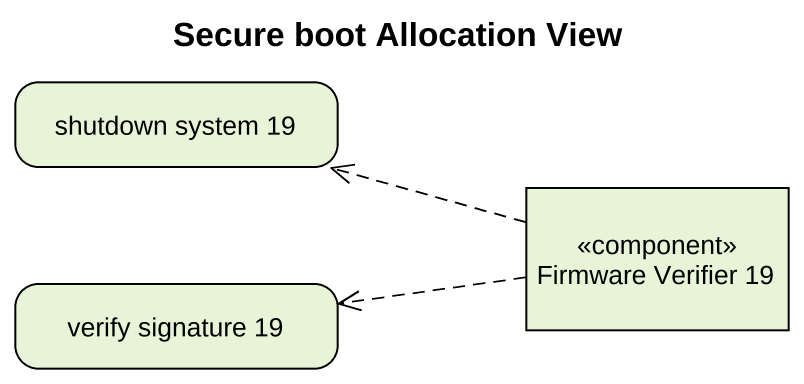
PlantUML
@startuml
title Secure boot Allocation View
hide empty description
state "shutdown system 19" as shutdown_system_19
state "Firmware Verifier 19" as Firmware_Verifier_19 <<component>>
state "verify signature 19" as verify_signature_19
Firmware_Verifier_19 -left[dashed]-> shutdown_system_19
Firmware_Verifier_19 -left[dashed]-> verify_signature_19
@enduml
